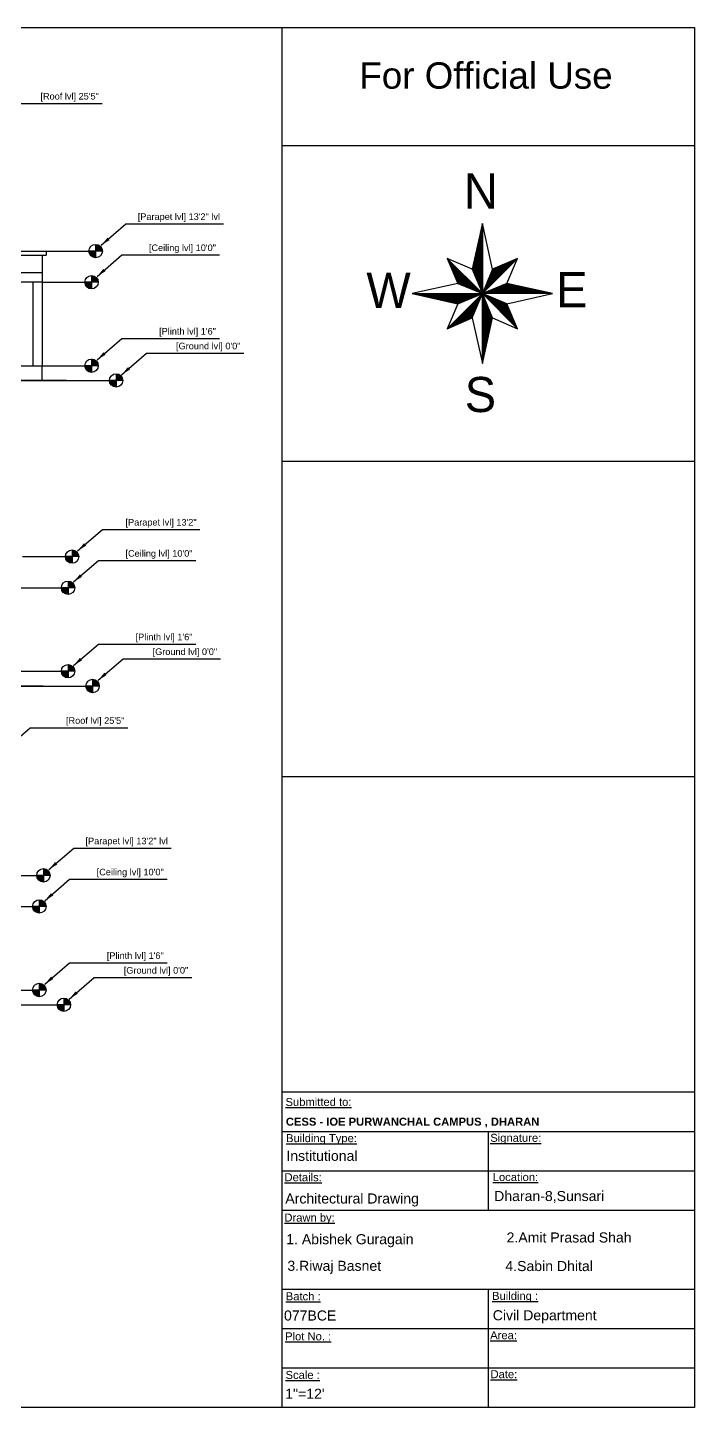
# Model space of a CAD drawing. Header units: inches. Extents: x -6800 to 96653, y -25814 to 17379.
# Drawn here: x 65061 to 65876, y 8930 to 10615 of the extents above; entities that cross this region are included whole.
import ezdxf

# ---------------------------------------------------------------- set-up
doc = ezdxf.new("R2010")
doc.units = ezdxf.units.IN
doc.header["$MEASUREMENT"] = 0
doc.layers.add('0 @ 1', color=7, linetype='Continuous')
for name, color, linetype, lineweight in [('Column', 101, 'Continuous', 30), ('ele front', 30, 'Continuous', 30), ('Ground level', 210, 'Continuous', 35), ('Page Format', 7, 'Continuous', 25)]:
    doc.layers.add(name, color=color, linetype=linetype, lineweight=lineweight)
doc.styles.add('GOTHICE', font='gothice')
doc.styles.get("Standard").update_dxf_attribs({"font": 'arial.ttf'})
doc.dimstyles.get("Standard").update_dxf_attribs({"dimtxt": 7, "dimasz": 4, "dimexe": 2, "dimexo": 2, "dimgap": 2, "dimtad": 1, "dimdec": 0, "dimzin": 0, "dimdsep": 46, "dimlunit": 4, "dimtxsty": 'Standard', "dimblk": 'ARCHTICK', "dimcen": 0.25, "dimclrd": 256, "dimclre": 256, "dimclrt": 256, "dimadec": 0, "dimazin": 0, "dimtfac": 1, "dimtdec": 0, "dimtofl": 0, "dimtmove": 0, "dimatfit": 3, "dimfxl": 1, "dimfxlon": 1, "dimtolj": 1, "dimtzin": 0, "dimlwd": -1, "dimlwe": -1, "dimarcsym": 1})

# ---------------------------------------------------------------- blocks, each defined once
blk = doc.blocks.new('*X360')
at = {"color": 0}
for p, q in [((15.32, 10.228), (16.001, 10.909)), ((15.332, 10.259), (15.97, 10.896)), ((15.345, 10.289), (15.939, 10.883)), ((15.357, 10.319), (15.908, 10.87)), ((15.37, 10.349), (15.877, 10.857)), ((15.382, 10.379), (15.846, 10.843)), ((15.395, 10.409), (15.815, 10.83)), ((15.407, 10.44), (15.784, 10.817)), ((15.42, 10.47), (15.754, 10.804)), ((15.432, 10.5), (15.723, 10.791)), ((15.445, 10.53), (15.692, 10.777)), ((15.457, 10.56), (15.661, 10.764)), ((15.47, 10.591), (15.63, 10.751)), ((15.482, 10.621), (15.599, 10.738)), ((15.495, 10.651), (15.568, 10.725)), ((15.507, 10.681), (15.537, 10.711))]:
    blk.add_line(p, q, dxfattribs=at)
blk = doc.blocks.new('*X359')
at = {"color": 0}
for p, q in [((15.325, 10.217), (15.333, 10.224)), ((15.343, 10.217), (15.363, 10.237)), ((15.361, 10.217), (15.393, 10.249)), ((15.378, 10.217), (15.424, 10.262)), ((15.396, 10.217), (15.454, 10.274)), ((15.414, 10.217), (15.484, 10.287)), ((15.432, 10.217), (15.514, 10.299)), ((15.449, 10.217), (15.544, 10.312)), ((15.467, 10.217), (15.574, 10.324)), ((15.485, 10.217), (15.605, 10.337)), ((15.502, 10.217), (15.635, 10.349)), ((15.52, 10.217), (15.665, 10.362)), ((15.538, 10.217), (15.695, 10.374)), ((15.555, 10.217), (15.725, 10.387)), ((15.573, 10.217), (15.756, 10.399)), ((15.591, 10.217), (15.786, 10.412)), ((15.608, 10.217), (15.808, 10.416)), ((15.626, 10.217), (15.822, 10.413)), ((15.644, 10.217), (15.837, 10.41)), ((15.661, 10.217), (15.851, 10.406)), ((15.679, 10.217), (15.866, 10.403)), ((15.697, 10.217), (15.88, 10.4)), ((15.714, 10.217), (15.895, 10.397)), ((15.732, 10.217), (15.909, 10.394)), ((15.75, 10.217), (15.924, 10.39)), ((15.767, 10.217), (15.938, 10.387)), ((15.785, 10.217), (15.952, 10.384)), ((15.803, 10.217), (15.967, 10.381)), ((15.82, 10.217), (15.981, 10.378)), ((15.838, 10.217), (15.996, 10.374)), ((15.856, 10.217), (16.01, 10.371)), ((15.873, 10.217), (16.025, 10.368)), ((15.891, 10.217), (16.039, 10.365)), ((15.909, 10.217), (16.054, 10.362)), ((15.926, 10.217), (16.068, 10.358)), ((15.944, 10.217), (16.083, 10.355)), ((15.962, 10.217), (16.097, 10.352)), ((15.98, 10.217), (16.112, 10.349)), ((15.997, 10.217), (16.126, 10.346)), ((16.015, 10.217), (16.141, 10.342)), ((16.033, 10.217), (16.155, 10.339)), ((16.05, 10.217), (16.17, 10.336)), ((16.068, 10.217), (16.184, 10.333)), ((16.086, 10.217), (16.198, 10.329)), ((16.103, 10.217), (16.213, 10.326)), ((16.121, 10.217), (16.227, 10.323)), ((16.139, 10.217), (16.242, 10.32)), ((16.156, 10.217), (16.256, 10.317)), ((16.174, 10.217), (16.271, 10.313)), ((16.192, 10.217), (16.285, 10.31)), ((16.209, 10.217), (16.3, 10.307)), ((16.227, 10.217), (16.314, 10.304)), ((16.245, 10.217), (16.329, 10.301)), ((16.262, 10.217), (16.343, 10.297)), ((16.28, 10.217), (16.358, 10.294)), ((16.298, 10.217), (16.372, 10.291)), ((16.315, 10.217), (16.387, 10.288)), ((16.333, 10.217), (16.401, 10.285)), ((16.351, 10.217), (16.415, 10.281)), ((16.368, 10.217), (16.43, 10.278)), ((16.386, 10.217), (16.444, 10.275)), ((16.404, 10.217), (16.459, 10.272)), ((16.421, 10.217), (16.473, 10.269)), ((16.439, 10.217), (16.488, 10.265)), ((16.457, 10.217), (16.502, 10.262)), ((16.474, 10.217), (16.517, 10.259)), ((16.492, 10.217), (16.531, 10.256)), ((16.51, 10.217), (16.546, 10.252)), ((16.528, 10.217), (16.56, 10.249)), ((16.545, 10.217), (16.575, 10.246)), ((16.563, 10.217), (16.589, 10.243)), ((16.581, 10.217), (16.604, 10.24)), ((16.598, 10.217), (16.618, 10.236)), ((16.616, 10.217), (16.633, 10.233)), ((16.634, 10.217), (16.647, 10.23)), ((16.651, 10.217), (16.661, 10.227)), ((16.669, 10.217), (16.676, 10.224)), ((16.687, 10.217), (16.69, 10.22)), ((16.704, 10.217), (16.705, 10.217))]:
    blk.add_line(p, q, dxfattribs=at)
blk = doc.blocks.new('*X358')
at = {"color": 0}
for p, q in [((15.32, 10.211), (15.322, 10.213)), ((15.329, 10.202), (15.335, 10.208)), ((15.338, 10.194), (15.347, 10.203)), ((15.347, 10.185), (15.36, 10.198)), ((15.355, 10.176), (15.372, 10.193)), ((15.364, 10.167), (15.385, 10.188)), ((15.373, 10.158), (15.397, 10.182)), ((15.382, 10.149), (15.41, 10.177)), ((15.391, 10.141), (15.422, 10.172)), ((15.4, 10.132), (15.435, 10.167)), ((15.408, 10.123), (15.447, 10.162)), ((15.417, 10.114), (15.46, 10.156)), ((15.426, 10.105), (15.472, 10.151)), ((15.435, 10.096), (15.485, 10.146)), ((15.444, 10.087), (15.497, 10.141)), ((15.453, 10.079), (15.51, 10.136)), ((15.461, 10.07), (15.522, 10.131)), ((15.47, 10.061), (15.535, 10.125)), ((15.479, 10.052), (15.547, 10.12)), ((15.488, 10.043), (15.56, 10.115)), ((15.497, 10.034), (15.572, 10.11)), ((15.506, 10.026), (15.585, 10.105)), ((15.515, 10.017), (15.597, 10.1)), ((15.523, 10.008), (15.61, 10.094)), ((15.532, 9.999), (15.622, 10.089)), ((15.541, 9.99), (15.635, 10.084)), ((15.55, 9.981), (15.647, 10.079)), ((15.559, 9.973), (15.66, 10.074)), ((15.568, 9.964), (15.672, 10.068)), ((15.576, 9.955), (15.685, 10.063)), ((15.585, 9.946), (15.697, 10.058)), ((15.594, 9.937), (15.71, 10.053)), ((15.603, 9.928), (15.722, 10.048)), ((15.612, 9.92), (15.735, 10.043)), ((15.621, 9.911), (15.747, 10.037)), ((15.629, 9.902), (15.76, 10.032)), ((15.638, 9.893), (15.772, 10.027)), ((15.647, 9.884), (15.785, 10.022)), ((15.656, 9.875), (15.797, 10.017)), ((15.665, 9.867), (15.804, 10.006)), ((15.674, 9.858), (15.81, 9.994)), ((15.682, 9.849), (15.815, 9.981)), ((15.691, 9.84), (15.82, 9.969)), ((15.7, 9.831), (15.826, 9.957)), ((15.709, 9.822), (15.831, 9.944)), ((15.718, 9.813), (15.836, 9.932)), ((15.727, 9.805), (15.841, 9.919)), ((15.735, 9.796), (15.847, 9.907)), ((15.744, 9.787), (15.852, 9.895)), ((15.753, 9.778), (15.857, 9.882)), ((15.762, 9.769), (15.863, 9.87)), ((15.771, 9.76), (15.868, 9.857)), ((15.78, 9.752), (15.873, 9.845)), ((15.789, 9.743), (15.878, 9.833)), ((15.797, 9.734), (15.884, 9.82)), ((15.806, 9.725), (15.889, 9.808)), ((15.815, 9.716), (15.894, 9.796)), ((15.824, 9.707), (15.9, 9.783)), ((15.833, 9.699), (15.905, 9.771)), ((15.842, 9.69), (15.91, 9.758)), ((15.85, 9.681), (15.916, 9.746)), ((15.859, 9.672), (15.921, 9.734)), ((15.868, 9.663), (15.926, 9.721)), ((15.877, 9.654), (15.931, 9.709)), ((15.886, 9.646), (15.937, 9.696)), ((15.895, 9.637), (15.942, 9.684)), ((15.903, 9.628), (15.947, 9.672)), ((15.912, 9.619), (15.953, 9.659)), ((15.921, 9.61), (15.958, 9.647)), ((15.93, 9.601), (15.963, 9.635)), ((15.939, 9.592), (15.968, 9.622)), ((15.948, 9.584), (15.974, 9.61)), ((15.956, 9.575), (15.979, 9.597)), ((15.965, 9.566), (15.984, 9.585)), ((15.974, 9.557), (15.99, 9.573)), ((15.983, 9.548), (15.995, 9.56)), ((15.992, 9.539), (16, 9.548)), ((16.001, 9.531), (16.006, 9.535)), ((16.009, 9.522), (16.011, 9.523))]:
    blk.add_line(p, q, dxfattribs=at)
blk = doc.blocks.new('*X357')
at = {"color": 0}
for p, q in [((15.315, 10.206), (15.318, 10.209)), ((15.315, 10.188), (15.323, 10.196)), ((15.315, 10.17), (15.328, 10.184)), ((15.315, 10.153), (15.333, 10.171)), ((15.315, 10.135), (15.339, 10.159)), ((15.315, 10.117), (15.344, 10.146)), ((15.315, 10.1), (15.349, 10.134)), ((15.315, 10.082), (15.354, 10.121)), ((15.315, 10.064), (15.359, 10.109)), ((15.315, 10.047), (15.364, 10.096)), ((15.315, 10.029), (15.37, 10.084)), ((15.315, 10.011), (15.375, 10.071)), ((15.315, 9.994), (15.38, 10.059)), ((15.315, 9.976), (15.385, 10.046)), ((15.315, 9.958), (15.39, 10.034)), ((15.315, 9.941), (15.395, 10.021)), ((15.315, 9.923), (15.401, 10.009)), ((15.315, 9.905), (15.406, 9.996)), ((15.315, 9.888), (15.411, 9.984)), ((15.315, 9.87), (15.416, 9.971)), ((15.315, 9.852), (15.421, 9.959)), ((15.315, 9.835), (15.427, 9.946)), ((15.315, 9.817), (15.432, 9.934)), ((15.315, 9.799), (15.437, 9.921)), ((15.315, 9.782), (15.442, 9.909)), ((15.315, 9.764), (15.447, 9.896)), ((15.315, 9.746), (15.452, 9.884)), ((15.315, 9.729), (15.458, 9.871)), ((15.315, 9.711), (15.463, 9.859)), ((15.315, 9.693), (15.468, 9.846)), ((15.315, 9.676), (15.473, 9.834)), ((15.315, 9.658), (15.478, 9.821)), ((15.315, 9.64), (15.484, 9.809)), ((15.315, 9.622), (15.489, 9.796)), ((15.315, 9.605), (15.494, 9.784)), ((15.315, 9.587), (15.499, 9.771)), ((15.315, 9.569), (15.504, 9.759)), ((15.315, 9.552), (15.509, 9.746)), ((15.315, 9.534), (15.515, 9.734)), ((15.315, 9.516), (15.512, 9.714)), ((15.315, 9.499), (15.507, 9.691)), ((15.315, 9.481), (15.502, 9.668)), ((15.315, 9.463), (15.497, 9.646)), ((15.315, 9.446), (15.492, 9.623)), ((15.315, 9.428), (15.487, 9.6)), ((15.315, 9.41), (15.482, 9.577)), ((15.315, 9.393), (15.477, 9.555)), ((15.315, 9.375), (15.472, 9.532)), ((15.315, 9.357), (15.467, 9.509)), ((15.315, 9.34), (15.462, 9.487)), ((15.315, 9.322), (15.457, 9.464)), ((15.315, 9.304), (15.452, 9.441)), ((15.315, 9.287), (15.447, 9.418)), ((15.315, 9.269), (15.442, 9.396)), ((15.315, 9.251), (15.436, 9.373)), ((15.315, 9.234), (15.431, 9.35)), ((15.315, 9.216), (15.426, 9.328)), ((15.315, 9.198), (15.421, 9.305)), ((15.315, 9.181), (15.416, 9.282)), ((15.315, 9.163), (15.411, 9.259)), ((15.315, 9.145), (15.406, 9.237)), ((15.315, 9.128), (15.401, 9.214)), ((15.315, 9.11), (15.396, 9.191)), ((15.315, 9.092), (15.391, 9.169)), ((15.315, 9.074), (15.386, 9.146)), ((15.315, 9.057), (15.381, 9.123)), ((15.315, 9.039), (15.376, 9.1)), ((15.315, 9.021), (15.371, 9.078)), ((15.315, 9.004), (15.366, 9.055)), ((15.315, 8.986), (15.361, 9.032)), ((15.315, 8.968), (15.356, 9.01)), ((15.315, 8.951), (15.351, 8.987)), ((15.315, 8.933), (15.346, 8.964)), ((15.315, 8.915), (15.341, 8.941)), ((15.315, 8.898), (15.336, 8.919)), ((15.315, 8.88), (15.331, 8.896)), ((15.315, 8.862), (15.326, 8.873)), ((15.315, 8.845), (15.321, 8.851)), ((15.315, 8.827), (15.316, 8.828))]:
    blk.add_line(p, q, dxfattribs=at)
blk = doc.blocks.new('*X356')
at = {"color": 0}
for p, q in [((14.635, 9.527), (15.307, 10.198)), ((14.666, 9.54), (15.295, 10.168)), ((14.697, 9.553), (15.282, 10.138)), ((14.728, 9.566), (15.27, 10.108)), ((14.759, 9.579), (15.257, 10.078)), ((14.79, 9.593), (15.245, 10.047)), ((14.821, 9.606), (15.232, 10.017)), ((14.852, 9.619), (15.22, 9.987)), ((14.882, 9.632), (15.207, 9.957)), ((14.913, 9.645), (15.195, 9.927)), ((14.944, 9.659), (15.182, 9.896)), ((14.975, 9.672), (15.17, 9.866)), ((15.006, 9.685), (15.157, 9.836)), ((15.037, 9.698), (15.145, 9.806)), ((15.068, 9.711), (15.132, 9.776)), ((15.099, 9.725), (15.12, 9.746))]:
    blk.add_line(p, q, dxfattribs=at)
blk = doc.blocks.new('*X355')
at = {"color": 0}
for p, q in [((13.928, 10.215), (13.929, 10.217)), ((13.942, 10.212), (13.947, 10.217)), ((13.957, 10.209), (13.964, 10.217)), ((13.971, 10.206), (13.982, 10.217)), ((13.985, 10.202), (14, 10.217)), ((14, 10.199), (14.017, 10.217)), ((14.014, 10.196), (14.035, 10.217)), ((14.029, 10.193), (14.053, 10.217)), ((14.043, 10.19), (14.07, 10.217)), ((14.058, 10.186), (14.088, 10.217)), ((14.072, 10.183), (14.106, 10.217)), ((14.087, 10.18), (14.123, 10.217)), ((14.101, 10.177), (14.141, 10.217)), ((14.116, 10.174), (14.159, 10.217)), ((14.13, 10.17), (14.176, 10.217)), ((14.145, 10.167), (14.194, 10.217)), ((14.159, 10.164), (14.212, 10.217)), ((14.174, 10.161), (14.229, 10.217)), ((14.188, 10.158), (14.247, 10.217)), ((14.203, 10.154), (14.265, 10.217)), ((14.217, 10.151), (14.282, 10.217)), ((14.231, 10.148), (14.3, 10.217)), ((14.246, 10.145), (14.318, 10.217)), ((14.26, 10.142), (14.335, 10.217)), ((14.275, 10.138), (14.353, 10.217)), ((14.289, 10.135), (14.371, 10.217)), ((14.304, 10.132), (14.389, 10.217)), ((14.318, 10.129), (14.406, 10.217)), ((14.333, 10.125), (14.424, 10.217)), ((14.347, 10.122), (14.442, 10.217)), ((14.362, 10.119), (14.459, 10.217)), ((14.376, 10.116), (14.477, 10.217)), ((14.391, 10.113), (14.495, 10.217)), ((14.405, 10.109), (14.512, 10.217)), ((14.42, 10.106), (14.53, 10.217)), ((14.434, 10.103), (14.548, 10.217)), ((14.449, 10.1), (14.565, 10.217)), ((14.463, 10.097), (14.583, 10.217)), ((14.477, 10.093), (14.601, 10.217)), ((14.492, 10.09), (14.618, 10.217)), ((14.506, 10.087), (14.636, 10.217)), ((14.521, 10.084), (14.654, 10.217)), ((14.535, 10.081), (14.671, 10.217)), ((14.55, 10.077), (14.689, 10.217)), ((14.564, 10.074), (14.707, 10.217)), ((14.579, 10.071), (14.724, 10.217)), ((14.593, 10.068), (14.742, 10.217)), ((14.608, 10.065), (14.76, 10.217)), ((14.622, 10.061), (14.777, 10.217)), ((14.637, 10.058), (14.795, 10.217)), ((14.651, 10.055), (14.813, 10.217)), ((14.666, 10.052), (14.83, 10.217)), ((14.68, 10.048), (14.848, 10.217)), ((14.694, 10.045), (14.866, 10.217)), ((14.709, 10.042), (14.883, 10.217)), ((14.723, 10.039), (14.901, 10.217)), ((14.738, 10.036), (14.919, 10.217)), ((14.752, 10.032), (14.937, 10.217)), ((14.767, 10.029), (14.954, 10.217)), ((14.781, 10.026), (14.972, 10.217)), ((14.796, 10.023), (14.99, 10.217)), ((14.81, 10.02), (15.007, 10.217)), ((14.825, 10.016), (15.025, 10.217)), ((14.85, 10.024), (15.043, 10.217)), ((14.88, 10.037), (15.06, 10.217)), ((14.911, 10.049), (15.078, 10.217)), ((14.941, 10.062), (15.096, 10.217)), ((14.971, 10.074), (15.113, 10.217)), ((15.001, 10.087), (15.131, 10.217)), ((15.031, 10.099), (15.149, 10.217)), ((15.061, 10.112), (15.166, 10.217)), ((15.092, 10.124), (15.184, 10.217)), ((15.122, 10.137), (15.202, 10.217)), ((15.152, 10.149), (15.219, 10.217)), ((15.182, 10.162), (15.237, 10.217)), ((15.212, 10.174), (15.255, 10.217)), ((15.243, 10.187), (15.272, 10.217)), ((15.273, 10.199), (15.29, 10.217)), ((15.303, 10.212), (15.308, 10.217))]:
    blk.add_line(p, q, dxfattribs=at)
blk = doc.blocks.new('*X354')
at = {"color": 0}
for p, q in [((14.62, 10.907), (14.622, 10.909)), ((14.625, 10.895), (14.631, 10.901)), ((14.63, 10.883), (14.639, 10.892)), ((14.636, 10.87), (14.648, 10.883)), ((14.641, 10.858), (14.657, 10.874)), ((14.646, 10.845), (14.666, 10.865)), ((14.651, 10.833), (14.675, 10.856)), ((14.657, 10.821), (14.684, 10.848)), ((14.662, 10.808), (14.693, 10.839)), ((14.667, 10.796), (14.701, 10.83)), ((14.673, 10.784), (14.71, 10.821)), ((14.678, 10.771), (14.719, 10.812)), ((14.683, 10.759), (14.728, 10.803)), ((14.689, 10.746), (14.737, 10.795)), ((14.694, 10.734), (14.746, 10.786)), ((14.699, 10.722), (14.754, 10.777)), ((14.704, 10.709), (14.763, 10.768)), ((14.71, 10.697), (14.772, 10.759)), ((14.715, 10.685), (14.781, 10.75)), ((14.72, 10.672), (14.79, 10.742)), ((14.726, 10.66), (14.799, 10.733)), ((14.731, 10.647), (14.807, 10.724)), ((14.736, 10.635), (14.816, 10.715)), ((14.741, 10.623), (14.825, 10.706)), ((14.747, 10.61), (14.834, 10.697)), ((14.752, 10.598), (14.843, 10.689)), ((14.757, 10.585), (14.852, 10.68)), ((14.763, 10.573), (14.86, 10.671)), ((14.768, 10.561), (14.869, 10.662)), ((14.773, 10.548), (14.878, 10.653)), ((14.779, 10.536), (14.887, 10.644)), ((14.784, 10.524), (14.896, 10.635)), ((14.789, 10.511), (14.905, 10.627)), ((14.794, 10.499), (14.913, 10.618)), ((14.8, 10.486), (14.922, 10.609)), ((14.805, 10.474), (14.931, 10.6)), ((14.81, 10.462), (14.94, 10.591)), ((14.816, 10.449), (14.949, 10.582)), ((14.821, 10.437), (14.958, 10.574)), ((14.826, 10.424), (14.967, 10.565)), ((14.835, 10.415), (14.975, 10.556)), ((14.847, 10.41), (14.984, 10.547)), ((14.86, 10.405), (14.993, 10.538)), ((14.872, 10.4), (15.002, 10.529)), ((14.885, 10.395), (15.011, 10.521)), ((14.897, 10.389), (15.02, 10.512)), ((14.91, 10.384), (15.028, 10.503)), ((14.922, 10.379), (15.037, 10.494)), ((14.935, 10.374), (15.046, 10.485)), ((14.947, 10.369), (15.055, 10.476)), ((14.96, 10.364), (15.064, 10.468)), ((14.972, 10.358), (15.073, 10.459)), ((14.985, 10.353), (15.081, 10.45)), ((14.997, 10.348), (15.09, 10.441)), ((15.01, 10.343), (15.099, 10.432)), ((15.022, 10.338), (15.108, 10.423)), ((15.035, 10.333), (15.117, 10.415)), ((15.047, 10.327), (15.126, 10.406)), ((15.06, 10.322), (15.134, 10.397)), ((15.072, 10.317), (15.143, 10.388)), ((15.085, 10.312), (15.152, 10.379)), ((15.097, 10.307), (15.161, 10.37)), ((15.11, 10.301), (15.17, 10.361)), ((15.122, 10.296), (15.179, 10.353)), ((15.135, 10.291), (15.187, 10.344)), ((15.147, 10.286), (15.196, 10.335)), ((15.16, 10.281), (15.205, 10.326)), ((15.172, 10.276), (15.214, 10.317)), ((15.185, 10.27), (15.223, 10.308)), ((15.197, 10.265), (15.232, 10.3)), ((15.21, 10.26), (15.241, 10.291)), ((15.222, 10.255), (15.249, 10.282)), ((15.235, 10.25), (15.258, 10.273)), ((15.247, 10.245), (15.267, 10.264)), ((15.26, 10.239), (15.276, 10.255)), ((15.272, 10.234), (15.285, 10.247)), ((15.285, 10.229), (15.294, 10.238)), ((15.297, 10.224), (15.302, 10.229)), ((15.31, 10.219), (15.311, 10.22))]:
    blk.add_line(p, q, dxfattribs=at)
blk = doc.blocks.new('*X353')
at = {"color": 0}
for p, q in [((15.298, 11.532), (15.315, 11.549)), ((15.303, 11.555), (15.315, 11.567)), ((15.308, 11.578), (15.315, 11.585)), ((15.313, 11.6), (15.315, 11.602)), ((15.217, 11.169), (15.315, 11.266)), ((15.222, 11.192), (15.315, 11.284)), ((15.227, 11.214), (15.315, 11.302)), ((15.232, 11.237), (15.315, 11.32)), ((15.237, 11.26), (15.315, 11.337)), ((15.242, 11.282), (15.315, 11.355)), ((15.247, 11.305), (15.315, 11.373)), ((15.252, 11.328), (15.315, 11.39)), ((15.257, 11.351), (15.315, 11.408)), ((15.262, 11.373), (15.315, 11.426)), ((15.267, 11.396), (15.315, 11.443)), ((15.272, 11.419), (15.315, 11.461)), ((15.277, 11.441), (15.315, 11.479)), ((15.282, 11.464), (15.315, 11.496)), ((15.287, 11.487), (15.315, 11.514)), ((15.293, 11.51), (15.315, 11.532)), ((15.136, 10.805), (15.315, 10.984)), ((15.141, 10.828), (15.315, 11.001)), ((15.146, 10.851), (15.315, 11.019)), ((15.152, 10.874), (15.315, 11.037)), ((15.157, 10.896), (15.315, 11.054)), ((15.162, 10.919), (15.315, 11.072)), ((15.167, 10.942), (15.315, 11.09)), ((15.172, 10.964), (15.315, 11.107)), ((15.177, 10.987), (15.315, 11.125)), ((15.182, 11.01), (15.315, 11.143)), ((15.187, 11.033), (15.315, 11.16)), ((15.192, 11.055), (15.315, 11.178)), ((15.197, 11.078), (15.315, 11.196)), ((15.202, 11.101), (15.315, 11.213)), ((15.207, 11.123), (15.315, 11.231)), ((15.212, 11.146), (15.315, 11.249)), ((15.116, 10.715), (15.315, 10.913)), ((15.116, 10.696), (15.315, 10.895)), ((15.121, 10.737), (15.315, 10.931)), ((15.121, 10.684), (15.315, 10.878)), ((15.126, 10.76), (15.315, 10.948)), ((15.126, 10.671), (15.315, 10.86)), ((15.131, 10.783), (15.315, 10.966)), ((15.131, 10.659), (15.315, 10.842)), ((15.137, 10.646), (15.315, 10.825)), ((15.142, 10.634), (15.315, 10.807)), ((15.147, 10.621), (15.315, 10.789)), ((15.152, 10.609), (15.315, 10.772)), ((15.157, 10.596), (15.315, 10.754)), ((15.163, 10.584), (15.315, 10.736)), ((15.168, 10.571), (15.315, 10.718)), ((15.173, 10.559), (15.315, 10.701)), ((15.178, 10.546), (15.315, 10.683)), ((15.183, 10.534), (15.315, 10.665)), ((15.188, 10.521), (15.315, 10.648)), ((15.194, 10.509), (15.315, 10.63)), ((15.199, 10.496), (15.315, 10.612)), ((15.204, 10.484), (15.315, 10.595)), ((15.209, 10.471), (15.315, 10.577)), ((15.214, 10.459), (15.315, 10.559)), ((15.219, 10.446), (15.315, 10.542)), ((15.225, 10.434), (15.315, 10.524)), ((15.23, 10.421), (15.315, 10.506)), ((15.235, 10.409), (15.315, 10.489)), ((15.24, 10.396), (15.315, 10.471)), ((15.245, 10.384), (15.315, 10.453)), ((15.251, 10.371), (15.315, 10.436)), ((15.256, 10.359), (15.315, 10.418)), ((15.261, 10.346), (15.315, 10.4)), ((15.266, 10.334), (15.315, 10.383)), ((15.271, 10.321), (15.315, 10.365)), ((15.276, 10.309), (15.315, 10.347)), ((15.282, 10.296), (15.315, 10.33)), ((15.287, 10.284), (15.315, 10.312)), ((15.292, 10.271), (15.315, 10.294)), ((15.297, 10.259), (15.315, 10.277)), ((15.302, 10.246), (15.315, 10.259)), ((15.307, 10.234), (15.315, 10.241)), ((15.313, 10.221), (15.315, 10.224))]:
    blk.add_line(p, q, dxfattribs=at)
blk = doc.blocks.new('_ArchTick')
at = {"color": 0, "linetype": 'ByBlock', "const_width": 0.15}
blk.add_lwpolyline([(-0.5, -0.5), (0.5, 0.5)], dxfattribs=at)

msp = doc.modelspace()

# ---------------------------------------------------------------- hatches: boundary and pattern name
at = {"ltscale": 10, "transparency": 33554687}
h = msp.add_hatch(color=0, dxfattribs=at)
h.dxf.hatch_style = 1
h.paths.add_polyline_path([(65144.5, 10350), (65144.5, 10341.8), (65152.7, 10341.8, 0.414214)])
h.paths.add_polyline_path([(65144.5, 10341.8), (65136.3, 10341.8, 0.414214), (65144.5, 10333.7)])
h = msp.add_hatch(color=0, dxfattribs=at)
h.dxf.hatch_style = 1
h.paths.add_polyline_path([(65139.5, 10312), (65139.5, 10303.8), (65147.7, 10303.8, 0.414214)])
h.paths.add_polyline_path([(65139.5, 10303.8), (65131.3, 10303.8, 0.414214), (65139.5, 10295.7)])
h = msp.add_hatch(color=0, dxfattribs=at)
h.dxf.hatch_style = 1
h.paths.add_polyline_path([(65139.5, 10210), (65139.5, 10201.8), (65147.7, 10201.8, 0.414214)])
h.paths.add_polyline_path([(65139.5, 10201.8), (65131.3, 10201.8, 0.414214), (65139.5, 10193.7)])
h = msp.add_hatch(color=0, dxfattribs=at)
h.dxf.hatch_style = 1
h.paths.add_polyline_path([(65169.5, 10192), (65169.5, 10183.8), (65177.7, 10183.8, 0.414214)])
h.paths.add_polyline_path([(65169.5, 10183.8), (65161.3, 10183.8, 0.414214), (65169.5, 10175.7)])
h = msp.add_hatch(color=0, dxfattribs=at)
h.dxf.hatch_style = 1
h.paths.add_polyline_path([(65115.8, 9976.8), (65115.8, 9968.7), (65124, 9968.7, 0.414214)])
h.paths.add_polyline_path([(65115.8, 9968.7), (65107.6, 9968.7, 0.414214), (65115.8, 9960.5)])
h = msp.add_hatch(color=0, dxfattribs=at)
h.dxf.hatch_style = 1
h.paths.add_polyline_path([(65110.8, 9938.8), (65110.8, 9930.7), (65119, 9930.7, 0.414214)])
h.paths.add_polyline_path([(65110.8, 9930.7), (65102.6, 9930.7, 0.414214), (65110.8, 9922.5)])
h = msp.add_hatch(color=0, dxfattribs=at)
h.dxf.hatch_style = 1
h.paths.add_polyline_path([(65110.8, 9836.8), (65110.8, 9828.7), (65119, 9828.7, 0.414214)])
h.paths.add_polyline_path([(65110.8, 9828.7), (65102.6, 9828.7, 0.414214), (65110.8, 9820.5)])
h = msp.add_hatch(color=0, dxfattribs=at)
h.dxf.hatch_style = 1
h.paths.add_polyline_path([(65140.8, 9818.8), (65140.8, 9810.7), (65149, 9810.7, 0.414214)])
h.paths.add_polyline_path([(65140.8, 9810.7), (65132.6, 9810.7, 0.414214), (65140.8, 9802.5)])
h = msp.add_hatch(color=0, dxfattribs=at)
h.dxf.hatch_style = 1
h.paths.add_polyline_path([(65080.7, 9587.7), (65080.7, 9579.5), (65088.8, 9579.5, 0.414214)])
h.paths.add_polyline_path([(65080.7, 9579.5), (65072.5, 9579.5, 0.414214), (65080.7, 9571.3)])
h = msp.add_hatch(color=0, dxfattribs=at)
h.dxf.hatch_style = 1
h.paths.add_polyline_path([(65075.7, 9549.7), (65075.7, 9541.5), (65083.8, 9541.5, 0.414214)])
h.paths.add_polyline_path([(65075.7, 9541.5), (65067.5, 9541.5, 0.414214), (65075.7, 9533.3)])
h = msp.add_hatch(color=0, dxfattribs=at)
h.dxf.hatch_style = 1
h.paths.add_polyline_path([(65075.7, 9447.7), (65075.7, 9439.5), (65083.8, 9439.5, 0.414214)])
h.paths.add_polyline_path([(65075.7, 9439.5), (65067.5, 9439.5, 0.414214), (65075.7, 9431.3)])
h = msp.add_hatch(color=0, dxfattribs=at)
h.dxf.hatch_style = 1
h.paths.add_polyline_path([(65105.7, 9429.7), (65105.7, 9421.5), (65113.8, 9421.5, 0.414214)])
h.paths.add_polyline_path([(65105.7, 9421.5), (65097.5, 9421.5, 0.414214), (65105.7, 9413.3)])

# ---------------------------------------------------------------- linework, layer by layer
at = {"transparency": 33554651}
for p, q in [((63499.7, 10614.6), (65875.7, 10614.6)), ((65371.7, 10614.6), (65371.7, 10470.6)), ((65875.7, 10614.6), (65875.7, 8929.8)), ((65371.7, 10470.6), (65875.7, 10470.6)), ((65371.7, 10470.6), (65371.7, 8929.8)), ((65371.7, 10085.4), (65875.7, 10085.4)), ((65371.7, 9700.2), (65875.7, 9700.2)), ((65371.7, 9315), (65875.7, 9315)), ((65371.7, 9266.9), (65875.7, 9266.9)), ((65623.7, 9266.9), (65623.7, 9170.6)), ((65371.7, 9218.7), (65875.7, 9218.7)), ((65371.7, 9170.6), (65875.7, 9170.6)), ((65371.7, 9074.3), (65875.7, 9074.3)), ((65623.7, 9074.3), (65623.7, 8929.8)), ((65371.7, 9026.1), (65875.7, 9026.1)), ((65371.7, 8978), (65875.7, 8978)), ((65875.7, 8929.8), (63499.7, 8929.8))]:
    msp.add_line(p, q, dxfattribs=at)
at = {"transparency": 33554687}
for p, q in [((65616.7, 10375.3), (65604.3, 10319.7)), ((65629, 10319.7), (65616.7, 10375.3)), ((65616.7, 10375.3), (65616.7, 10289.9)), ((65573.9, 10332.7), (65586.9, 10302.2)), ((65604.3, 10319.7), (65573.9, 10332.7)), ((65573.9, 10332.7), (65616.7, 10289.9)), ((65659.5, 10332.7), (65616.7, 10289.9)), ((65659.5, 10332.7), (65629, 10319.7)), ((65646.5, 10302.2), (65659.5, 10332.7)), ((65604.3, 10319.7), (65616.7, 10289.9)), ((65629, 10319.7), (65616.7, 10289.9)), ((65586.9, 10302.2), (65531.2, 10289.9)), ((65586.9, 10302.2), (65616.7, 10289.9)), ((65646.5, 10302.2), (65616.7, 10289.9)), ((65702.2, 10289.9), (65646.5, 10302.2)), ((65531.2, 10289.9), (65586.9, 10277.5)), ((65531.2, 10289.9), (65616.7, 10289.9)), ((65573.9, 10247), (65616.7, 10289.9)), ((65586.9, 10277.5), (65573.9, 10247)), ((65586.9, 10277.5), (65616.7, 10289.9)), ((65604.3, 10260.1), (65616.7, 10289.9)), ((65702.2, 10289.9), (65616.7, 10289.9)), ((65646.5, 10277.5), (65616.7, 10289.9)), ((65659.5, 10247), (65616.7, 10289.9)), ((65629, 10260.1), (65616.7, 10289.9)), ((65616.7, 10204.4), (65616.7, 10289.9)), ((65646.5, 10277.5), (65702.2, 10289.9)), ((65659.5, 10247), (65646.5, 10277.5)), ((65573.9, 10247), (65604.3, 10260.1)), ((65604.3, 10260.1), (65616.7, 10204.4)), ((65616.7, 10204.4), (65629, 10260.1)), ((65629, 10260.1), (65659.5, 10247))]:
    msp.add_line(p, q, dxfattribs=at)
at = {"ltscale": 10, "transparency": 33554687}
for p, q in [((65144.5, 10350), (65144.5, 10333.7)), ((65084, 10341.8), (65136.3, 10341.8)), ((65152.7, 10341.8), (65136.3, 10341.8)), ((65139.5, 10312), (65139.5, 10295.7)), ((65079, 10303.8), (65131.3, 10303.8)), ((65147.7, 10303.8), (65131.3, 10303.8)), ((65139.5, 10210), (65139.5, 10193.7)), ((65079, 10201.8), (65131.3, 10201.8)), ((65147.7, 10201.8), (65131.3, 10201.8)), ((65109, 10183.8), (65161.3, 10183.8)), ((65177.7, 10183.8), (65161.3, 10183.8)), ((65169.5, 10192), (65169.5, 10175.7)), ((65115.8, 9976.8), (65115.8, 9960.5)), ((65055.3, 9968.7), (65107.6, 9968.7)), ((65124, 9968.7), (65107.6, 9968.7)), ((65050.3, 9930.7), (65102.6, 9930.7)), ((65119, 9930.7), (65102.6, 9930.7)), ((65110.8, 9938.8), (65110.8, 9922.5)), ((65050.3, 9828.7), (65102.6, 9828.7)), ((65119, 9828.7), (65102.6, 9828.7)), ((65110.8, 9836.8), (65110.8, 9820.5)), ((65080.3, 9810.7), (65132.6, 9810.7)), ((65149, 9810.7), (65132.6, 9810.7)), ((65140.8, 9818.8), (65140.8, 9802.5)), ((65080.7, 9587.7), (65080.7, 9571.3)), ((65020.1, 9579.5), (65072.5, 9579.5)), ((65088.8, 9579.5), (65072.5, 9579.5)), ((65015.1, 9541.5), (65067.5, 9541.5)), ((65083.8, 9541.5), (65067.5, 9541.5)), ((65075.7, 9549.7), (65075.7, 9533.3)), ((65015.1, 9439.5), (65067.5, 9439.5)), ((65083.8, 9439.5), (65067.5, 9439.5)), ((65075.7, 9447.7), (65075.7, 9431.3)), ((65045.1, 9421.5), (65097.5, 9421.5)), ((65113.8, 9421.5), (65097.5, 9421.5)), ((65105.7, 9429.7), (65105.7, 9413.3))]:
    msp.add_line(p, q, dxfattribs=at)
for centre in [(65144.5, 10341.8), (65139.5, 10303.8), (65139.5, 10201.8), (65169.5, 10183.8), (65115.8, 9968.7), (65110.8, 9930.7), (65110.8, 9828.7), (65140.8, 9810.7), (65080.7, 9579.5), (65075.7, 9541.5), (65075.7, 9439.5), (65105.7, 9421.5)]:
    msp.add_circle(centre, 8.17, dxfattribs=at)
at = {"layer": 'Column', "transparency": 33554687}
for points in [[(65068, 10201.8), (65068, 10303.8)], [(65079, 10303.8), (65079, 10201.8)]]:
    msp.add_lwpolyline(points, dxfattribs=at)
at = {"layer": 'ele front', "transparency": 33554687}
for p, q in [((63757, 10341.8), (65084, 10341.8)), ((63757, 10336.8), (65084, 10336.8)), ((65079, 10336.8), (65079, 10315.8)), ((65084, 10341.8), (65084, 10336.8)), ((63762, 10201.8), (65079, 10201.8)), ((65079, 10183.8), (65079, 10201.8))]:
    msp.add_line(p, q, dxfattribs=at)
msp.add_lwpolyline([(63762, 10315.8), (65079, 10315.8), (65079, 10303.8), (63762, 10303.8)], close=True, dxfattribs=at)
at = {"layer": 'Ground level', "transparency": 33554687}
msp.add_line((65109, 10183.8), (63732, 10183.8), dxfattribs=at)
at = {"layer": 'Ground level', "transparency": 33554651}
msp.add_line((65050.3, 9810.7), (65080.3, 9810.7), dxfattribs=at)

# ---------------------------------------------------------------- block references
at = {"transparency": 33554687, "xscale": 61.36234400379558, "yscale": 61.36234400379558, "zscale": 61.36234400379558}
for name in ['*X353', '*X354', '*X360', '*X359', '*X355', '*X356', '*X357', '*X358']:
    msp.add_blockref(name, (64676.9, 9663), dxfattribs=at)

# ---------------------------------------------------------------- texts
at = {"transparency": 33554687, "style": 'GOTHICE'}
for s, p in [('N', (65594.2, 10393.6)), ('W', (65475.1, 10272.4)), ('E', (65706.8, 10273.2)), ('S', (65595.2, 10145.2))]:
    msp.add_text(s, height=42.9, dxfattribs=at).set_placement(p)
at = {"ltscale": 10, "transparency": 33554687, "char_height": 8, "attachment_point": 9}
for s, insert in [('\\A1;[Roof lvl] 25\'5"', (65148.4, 10524.4)), ('\\A1;[Parapet lvl] 13\'2" lvl', (65296.4, 10377.4)), ('\\A1;[Ceiling lvl] 10\'0"', (65291.4, 10339.4)), ('\\A1;[Plinth lvl] 1\'6" ', (65291.4, 10237.4)), ('\\A1;[Ground lvl] 0\'0" ', (65321.4, 10219.4)), ('\\A1;[Parapet lvl] 13\'2"', (65267.8, 10004.2)), ('\\A1;[Ceiling lvl] 10\'0"', (65262.8, 9966.2)), ('\\A1;[Plinth lvl] 1\'6" ', (65262.8, 9864.2)), ('\\A1;[Ground lvl] 0\'0" ', (65292.8, 9846.2)), ('\\A1;[Roof lvl] 25\'5"', (65179.6, 9762.1)), ('\\A1;[Parapet lvl] 13\'2" lvl', (65232.6, 9615.1)), ('\\A1;[Ceiling lvl] 10\'0"', (65227.6, 9577.1)), ('\\A1;[Plinth lvl] 1\'6" ', (65227.6, 9475.1)), ('\\A1;[Ground lvl] 0\'0" ', (65257.6, 9457.1))]:
    msp.add_mtext(s, dxfattribs=dict(at, insert=insert))
at = {"layer": 'Page Format', "transparency": 33554651, "attachment_point": 1}
for s, width, gutter_width, insert, char_height in [('For Official Use', 475.224, 160.7, (65466.5, 10572.2), 32.134), ('{\\LSubmitted to:}', 129.617, 2.59, (65376.4, 9307.7), 9.774), ('{\\fArial|b1|i0|c0|p34;CESS - IOE PURWANCHAL CAMPUS , DHARAN}', 347.688, 2.59, (65376.8, 9283.6), 9.774), ('{\\LBuilding Type:}', 129.617, 2.59, (65377, 9263.5), 9.774), ('{\\LSignature:}', 129.617, 2.59, (65626.4, 9263.9), 9.774), ('Institutional', 181.745, 61.4, (65377.4, 9243.2), 12.289), ('{\\LDetails:}', 129.617, 2.59, (65375.1, 9215.8), 9.774), ('{\\LLocation:}', 129.617, 2.59, (65629.4, 9216), 9.774), ('Architectural Drawing', 181.745, 61.4, (65376.1, 9191.1), 12.289), ('Dharan-8,Sunsari', 181.745, 61.4, (65631.1, 9194.1), 12.289), ('{\\LDrawn by:}', 129.617, 2.59, (65375, 9166.5), 9.774), ('1. Abishek Guragain', 181.745, 61.4, (65377.2, 9141.4), 12.289), ('2.Amit Prasad Shah', 181.745, 61.4, (65646.3, 9143.5), 12.289), ('3.Riwaj Basnet', 181.745, 61.4, (65378.6, 9108.9), 12.289), ('4.Sabin Dhital', 181.745, 61.4, (65644.8, 9108.6), 12.289), ('{\\LBatch :}', 129.617, 2.59, (65376.7, 9070.4), 9.774), ('{\\LBuilding :}', 129.617, 2.59, (65628.6, 9070.9), 9.774), ('077BCE', 181.745, 61.4, (65374.5, 9048.2), 12.29), ('Civil Department', 181.745, 61.4, (65629.4, 9048.5), 12.289), ('{\\LPlot No. :}', 129.617, 2.59, (65375.9, 9021.5), 9.774), ('{\\LArea:}', 129.617, 2.59, (65626.3, 9022.9), 9.77), ('{\\LScale :}', 129.617, 2.59, (65376.4, 8974.4), 9.774), ('{\\LDate:}', 129.617, 2.59, (65626.7, 8975.3), 9.77), ('1"=12\'', 181.745, 61.4, (65376, 8952.7), 12.29)]:
    msp.add_mtext_dynamic_manual_height_columns(s, width=width, gutter_width=gutter_width, heights=[0], dxfattribs=dict(at, insert=insert, char_height=char_height))

# ---------------------------------------------------------------- leaders
at = {"layer": '0 @ 1', "ltscale": 10, "transparency": 33554687}
for points in [[(65003.2, 10495.8), (65033.5, 10522.1), (65152.6, 10522.1)], [(65151.2, 10348.8), (65181.5, 10375.1), (65300.6, 10375.1)], [(65146.2, 10310.8), (65176.5, 10337.1), (65295.6, 10337.1)], [(65146.2, 10208.8), (65176.5, 10235.1), (65295.6, 10235.1)], [(65176.2, 10190.8), (65206.5, 10217.1), (65325.6, 10217.1)], [(65122.5, 9975.7), (65152.9, 10001.9), (65271.9, 10001.9)], [(65117.5, 9937.7), (65147.9, 9963.9), (65266.9, 9963.9)], [(65117.5, 9835.7), (65147.9, 9861.9), (65266.9, 9861.9)], [(65147.5, 9817.7), (65177.9, 9843.9), (65296.9, 9843.9)], [(65034.3, 9733.5), (65064.7, 9759.8), (65183.8, 9759.8)], [(65087.3, 9586.5), (65117.7, 9612.8), (65236.8, 9612.8)], [(65082.3, 9548.5), (65112.7, 9574.8), (65231.8, 9574.8)], [(65082.3, 9446.5), (65112.7, 9472.8), (65231.8, 9472.8)], [(65112.3, 9428.5), (65142.7, 9454.8), (65261.8, 9454.8)]]:
    msp.add_leader(points, dimstyle='Standard', override={"dimscale": 1, "dimasz": 12, "dimexe": 6, "dimexo": 6, "dimtad": 1, "dimtoh": 0, "dimfxl": 12}, dxfattribs=at)

doc.saveas('drawing.dxf')
